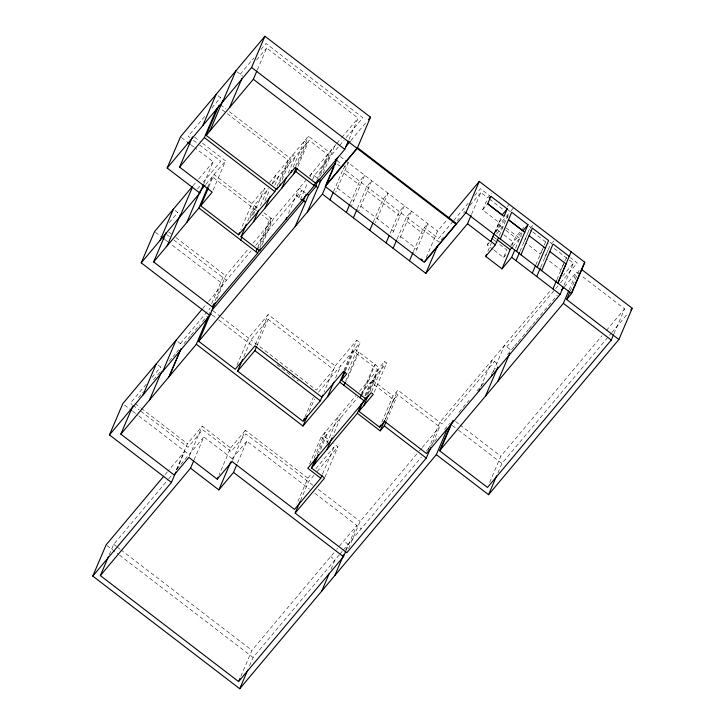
<?xml version="1.0" encoding="UTF-8"?>
<svg xmlns="http://www.w3.org/2000/svg" width="725" height="725" viewBox="0 0 725 725"><rect width="100%" height="100%" fill="white"/><g stroke="black" fill="none" stroke-linecap="round" stroke-linejoin="round"><path stroke-width="0.54" stroke-dasharray="3.62 2.72" d="M203.825 183.688L213.15 161.811L194.617 147.61M257.339 69.89L266.664 48.022L358.105 118.112L348.77 139.979M207.794 187.168L212.235 176.755L256.704 210.839M208.746 187.059L214.083 174.562L251.91 203.553L240.8 229.589M213.114 190.059L225.557 160.896L199.964 141.275M211.664 303.648L224.097 274.494M247.696 221.052L254.357 205.438L268.431 188.672M250.016 218.153L254.013 208.782L255.852 206.58L251.412 216.993M215.071 300.739L225.738 275.745L248.738 248.349M216.911 298.754L223.128 284.173L171.435 244.552M253.442 214.546L264.543 188.509L266.999 190.385L260.329 206.009M109.239 554.779L113.68 544.366L168.091 479.578M264.915 200.879L269.356 190.467M272.02 184.213L276.017 174.843L278.472 176.719L274.476 186.089M277.068 186.398L288.178 160.37L221.261 109.076M279.361 183.162L290.018 158.168L308.46 136.209L329.413 152.268L318.755 177.262M282.134 179.863L292.791 154.869L295.238 156.745L287.689 174.453M257.701 247.533L269.247 220.463L271.096 218.261L258.209 248.467M293.163 167.239L304.264 141.203L306.711 143.079L296.498 167.031M259.913 247.85L271.014 221.814L262.078 214.962M262.205 244.615L272.863 219.621L305.76 180.443M295.583 166.415L308.46 136.209M297.957 166.315L309.067 140.278L327.573 154.47L316.907 179.465M176.347 469.773L187.449 443.736L202.203 426.173L230.577 447.923L219.023 475.002M176.773 469.936L184.775 451.186L168.019 471.132M288.496 213.404L299.244 188.192L305.452 192.95M298.945 197.372L301.972 190.285L255.472 245.657M189.316 456.369L202.203 426.173M300.358 199.765L307.663 182.655M310.246 176.592L311.542 173.556L317.749 178.314M312.538 179.691L314.26 175.64L338.91 146.287M194.101 459.868L203.87 436.958L232.172 458.644L231.284 460.728M236.993 365.11L248.539 338.031L268.214 314.605L335.158 365.926L324.057 391.962M320.359 175.867L331.461 149.83L336.155 144.239M243.854 356.546L250.959 339.88L268.168 319.39L333.654 369.587L316.444 390.077L250.959 339.88M323.196 173.003L334.742 145.924M255.336 344.81L268.214 314.605M257.067 345.426L268.168 319.39M333.554 191.581L343.324 168.662L348.299 162.735L335.729 192.216M232.498 460.484L245.385 430.288L307.853 478.174L296.752 504.21M237.528 463.03L246.853 441.153L309.43 489.121M350.32 203.054L359.654 181.187L364.63 175.251L351.625 205.746M357.398 208.474L366.723 186.606L371.708 180.679L358.703 211.165M373.284 222.031L383.054 199.121L388.029 193.194L375.459 222.675M304.89 417.156L313.327 397.373M309.185 411.447L314.514 398.949M390.059 233.504L399.384 211.637L404.36 205.71L391.79 235.19M335.584 377.961L340.913 365.463M397.128 238.933L406.462 217.065L411.438 211.138L398.859 240.609M343.895 370.384L356.772 340.179L360.044 342.689L347.157 372.886M344.683 370.711L353.129 350.918L377.616 369.696L366.959 394.69M345.435 370.837L354.77 348.97L360.044 342.689M309.548 464.082L321.103 437.003L355.794 395.687M345.644 381.114L357.198 354.045L358.839 352.087L346.396 381.25M314.124 458.118L325.226 432.082L327.319 433.695L319.326 452.436M317.224 454.43L324.773 436.731L357.706 397.508M300.476 500.603L308.478 481.853L314.215 475.02M326.785 443.555L338.339 416.476L340.433 418.08L332.884 435.788M413.458 251.448L422.784 229.58L427.768 223.653L415.189 253.134M322.525 474.023L334.08 446.953L332.349 445.621M325.027 477.005L337.913 446.799L333.536 443.446M240.818 676.38L251.928 650.343L336.192 549.994M361.53 394.672L373.52 366.56L375.16 364.603L362.282 394.808M249.509 665.84L253.061 657.512L339.164 554.969M364.883 395.623L370.656 382.084L393.512 399.611L385.075 419.394M365.636 395.759L372.297 380.136L386.642 363.053L384.54 361.449L379.257 367.747L368.155 393.775M426.255 257.556L437.528 231.139L446.89 219.992M369.659 391.98L377.218 374.281M371.662 391.645L384.54 361.449M374.2 392.216L386.642 363.053M381.876 422.022L392.977 395.986L397.898 390.132L442.023 423.962L494.468 361.503M471.522 214.355L480.847 192.478L487.78 197.798L491.514 193.348M385.455 419.295L397.898 390.132M386.543 420.727L397.644 394.69L439.595 426.853L432.046 444.552M494.686 232.507L498.99 222.43L482.623 209.887L485.85 202.329L488.732 198.895M331.026 569.279L335.022 559.899L330.673 556.564M345.472 550.538L348.136 544.285L343.786 540.95M346.142 550.438L356.809 525.444L336.88 549.169M348.598 548.544L360.144 521.465L418.651 451.793M493.308 249.618L487.309 245.014L488.523 242.186M494.387 233.368L501.537 216.612M487.853 251.321L491.287 243.256M495.882 232.489L499.027 225.113L510.346 211.637L506.802 208.918M499.253 235.761L508.705 213.585M494.169 250.27L503.594 257.502L506.82 249.944L497.386 242.712M511.759 245.911L515.312 237.601L520.84 231.012M428.294 449.364L439.848 422.294L550.973 289.955M515.529 248.24L523.06 230.604M520.015 251.276L529.341 229.408L534.262 223.545M524.112 241.688L527.338 234.13M480.748 386.914L492.293 359.836L498.827 364.838M535.857 264.797L543.85 246.056M544.294 245.014L545.626 241.887M543.696 246.672L540.469 254.23L525.833 243.011M493.48 371.227L504.591 345.191L511.116 350.202M544.774 257.529L548 249.971M540.732 267.153L550.058 245.286L551.698 243.328L549.931 241.969M564.204 262.396L560.978 269.954L546.478 258.834M556.936 279.578L564.485 261.87M564.929 260.828L567.358 256.405M564.104 285.07L573.439 263.202L552.622 247.243M569.134 289.819L576.683 272.111L580.236 274.838M570.194 291.124L579.964 268.214M489.719 482.243L500.821 456.215L602.013 335.702M497.903 472.827L501.899 463.456L611.103 333.409M613.921 333.826L624.578 308.832L581.124 275.518M204.677 116.508L188.128 136.218L189.896 137.569M211.872 107.943L220.5 97.667M240.174 74.24L253.804 58.009M260.973 49.472L265.993 43.491L362.872 117.758L344.719 139.372M256.577 60.03L266.664 48.022M193.067 185.727L198.088 179.746M198.813 178.894L213.15 161.811M169.26 222.602L177.752 212.488M197.427 189.062L200.254 185.691M203.091 182.319L220.781 161.249L199.602 145.009M205.837 184.377L225.557 160.896M251.91 203.553L264.543 188.509M269.564 182.528L288.178 160.37M272.736 183.552L309.067 140.278M253.052 243.21L271.014 221.814M309.376 176.139L331.461 149.83M336.862 143.396L341.112 138.339M341.819 137.496L358.105 118.112M202.837 308.343L207.903 302.298M208.628 301.437L251.113 250.85M339.644 145.417L343.994 140.233M146.251 384.241L130.355 403.173L132.131 404.532M152.032 377.362L160.705 367.031M180.362 343.614L210.214 308.071M350.891 140.55L366.868 121.51M138.475 397.762L143.496 391.781M153.546 379.809L160.723 371.263M169.369 360.978L172.251 357.543M172.967 356.682L175.858 353.247M176.574 352.395L178.74 349.812M183.969 343.587L190.385 335.947M191.101 335.095L199.656 324.909M202.502 321.51L206.788 316.417M165.11 474.603L167.294 472.002M168.816 478.708L171.716 475.256M176.791 469.211L203.87 436.958M230.577 447.923L245.385 430.288M232.172 458.644L246.853 441.153M453.043 221.333L438.625 238.507L424.424 227.623M453.759 220.482L468.187 203.308M474.676 195.578L480.439 188.708L489.547 195.687M335.158 365.926L356.772 340.179M443.473 236.993L439.16 242.132L343.324 168.662M457.131 220.726L459.288 218.162M463.601 213.023L465.033 211.31M470.072 205.32L480.847 192.478M318.465 392.198L353.129 350.918M482.623 209.887L486.946 204.74M507.228 206.67L509.195 204.332M498.99 222.43L503.331 217.264M359.428 391.355L377.616 369.696M511.007 210.848L513.626 207.731M494.468 232.77L508.18 216.449M361.304 393.231L370.656 382.084M487.309 245.014L489.275 242.676M496.634 233.912L503.549 225.683M307.853 478.174L311.496 473.833M315.873 468.631L334.08 446.953M317.088 471.594L337.913 446.799M521.529 230.188L524.991 226.064M510.753 245.258L521.565 232.381M503.594 257.502L506.875 253.596M512.883 246.437L521.239 236.486M393.512 399.611L397.644 394.69M552.359 242.549L553.664 240.99M562.564 276.153L573.439 263.202M419.376 450.932L421.542 448.358M422.258 447.497L439.595 426.853M506.766 346.858L559.809 283.692M560.543 282.822L577.254 262.921L570.448 257.71M339.853 554.154L342.617 550.864M343.306 550.039L421.361 457.085M426.436 451.041L438.77 436.359M444.57 429.445L449.645 423.4M458.998 412.271L469.138 400.191M477.104 390.712L485.061 381.223M491.586 373.466L495.927 368.291M507.5 354.507L513.998 346.767M514.723 345.907L517.605 342.472M518.321 341.62L528.407 329.603M529.132 328.742L532.014 325.317M532.739 324.456L535.621 321.021M536.337 320.169L557.235 295.283M564.44 286.701L576.683 272.111M606.381 330.5L624.578 308.832M611.827 332.539L627.85 313.463M529.241 226.118L530.981 227.451M529.341 229.408L531.914 231.375M532.775 232.027L548.29 243.926M489.502 199.112L504.147 210.341M506.231 227.985L519.762 238.362M499.027 225.113L505.026 229.716M505.878 230.369L515.312 237.601M497.087 229.653L503.087 234.248M503.948 234.909L513.373 242.132M493.87 237.211L496.435 239.178M493.109 239.431L496.534 242.059M236.694 71.567L242.893 76.324M340.315 156.618L437.528 231.139M336.971 160.587L341.412 163.995M342.3 164.675L344.964 166.714M337.424 164.14L341.638 167.375M343.895 173.067L360.225 185.582M367.294 191.01L399.955 216.041M407.033 221.469L423.355 233.985M217.89 95.664L221.868 98.709M337.451 188.183L353.773 200.698M360.851 206.127L393.503 231.157M400.581 236.586L416.911 249.101M220.427 104.826L225.783 108.931M229.354 111.668L290.018 158.168M296.226 195.279L300.685 198.704M194.663 137.215L199.076 140.596M193.421 140.278L198.722 144.338M181.377 137.46L186.678 141.52M191.083 144.9L193.738 146.93M254.357 205.438L258.544 208.646M263.927 212.769L272.863 219.621M455.59 421.533L459.133 424.252M460.022 424.941L500.821 456.215M175.142 210.486L179.111 213.531M354.77 348.97L379.257 367.747M452.3 425.439L457.62 429.508M458.499 430.188L501.899 463.456M372.297 380.136L392.977 395.986M168.735 232.054L171.417 234.102M175.885 237.528L225.738 275.745M166.65 234.465L169.333 236.513M173.801 239.939L226.408 280.267M155.44 232.281L160.769 236.368M165.218 239.776L167.883 241.824M212.987 310.771L220.092 316.227M220.98 316.907L248.539 338.031M212.325 315.085L217.699 319.208M218.597 319.888L252.653 345.997M276.859 364.548L298.365 381.042M324.773 436.731L329.15 440.084M321.103 437.003L328.017 442.304M177.752 341.611L182.546 345.281M158.086 365.028L162.155 368.146M312.928 485.27L245.92 433.903L231.112 451.539L202.737 429.789L187.993 447.352L140.106 410.649M318.275 489.366L360.144 521.465M314.795 493.236L361.159 528.779M135.058 403.571L140.387 407.658M141.275 408.338L187.449 443.736M133.01 405.212L139.218 409.969M124.582 405.048L129.068 408.492M132.666 411.247L138.058 415.38M138.955 416.068L189.125 454.521M113.68 544.366L116.372 546.433M117.269 547.121L119.96 549.188M120.867 549.867L251.928 650.343M107.01 545.544L118.655 554.48M119.552 555.16L253.061 657.512"/><path stroke-width="1.09" d="M436.323 454.647L239.739 688.75L92.782 576.103L171.444 482.433L109.457 434.909L209.806 315.411L141.221 262.849L199.828 193.058L167.167 168.028L180.498 136.78L264.915 36.25L370.502 117.187L357.18 148.435L325.208 186.497L424.197 262.377L465.957 212.652L479.288 181.404L584.885 262.35L571.554 293.598L566.642 299.452L618.887 339.508L488.568 494.695L436.323 454.647L447.425 428.611M276.18 188.482L274.847 191.608L238.579 234.8L200.752 205.8L212.226 192.134L179.573 167.103L192.451 136.907M141.221 262.849L154.552 231.601L192.37 186.561M202.819 125.57L216.15 94.323M160.071 240.392L173.402 209.153M179.573 167.103L204.368 137.578L216.802 108.424M348.326 141.022L344.774 149.35L316.091 183.516L295.138 167.448L276.696 189.415L206.208 135.385L219.095 105.179M259.024 249.935L257.692 253.061L212.407 306.983L153.627 261.924L166.061 232.761M209.897 130.989L222.783 100.793M222.493 102.143L235.824 70.896M167.149 245.82L180.48 214.573M179.746 216.974L192.623 186.769M229.571 107.563L242.005 78.409M167.167 168.028L251.593 67.488L264.915 36.25M186.823 222.394L200.145 191.155L205.121 185.219M199.828 193.058L203.381 184.73M206.208 135.385L253.342 79.261L256.895 70.932M153.627 261.924L198.913 208.002L207.794 187.168M200.752 205.8L208.302 188.101M109.457 434.909L122.788 403.671L202.112 309.203M322.081 475.065L320.749 478.192L294.531 509.421L232.054 461.526L217.246 479.162L188.872 457.412L174.127 474.975L120.839 434.13L132.838 406.018M143.024 394.944L156.346 363.696M149.549 399.946L161.548 371.825M162.69 371.517L176.012 340.279M169.016 376.764L180.561 349.695M169.215 376.529L181.214 348.408M92.782 576.103L106.113 544.865L163.651 476.343M238.579 234.8L239.468 232.716M315.574 182.582L314.242 185.709L259.532 250.859L241.035 236.676L246.364 224.179M240.682 240.02L242.014 236.894M120.839 434.13L196.312 344.266L208.302 316.145M212.407 306.983L213.739 303.857M563.216 287.154L560.108 294.45L426.517 453.533L384.567 421.379L379.655 427.233L358.966 411.374L373.312 394.3L371.218 392.687L365.935 398.986L341.439 380.208L346.713 373.928L343.451 371.427L321.837 397.164L254.892 345.852L235.217 369.279L198.768 341.339L215.135 302.914M345.698 551.48L343.478 556.682L238.597 681.582L100.358 575.605L108.351 556.863M253.668 221.623L258.553 210.168M265.142 207.966L270.026 196.502M276.696 189.415L277.584 187.331M279.469 186.117L280.358 184.032M281.916 187.993L286.357 177.58M255.925 251.702L257.257 248.575M290.942 172.45L291.831 170.366M259.532 250.859L260.42 248.775M293.389 174.326L296.054 168.073M241.035 236.676L295.737 171.526L297.069 168.399M171.444 482.433L175.885 472.011M285.922 219.439L286.783 217.427M303.304 200.707L305.887 194.635M100.358 575.605L190.548 468.205L193.657 460.91M295.175 226.535L308.497 195.288L316.453 185.817M316.535 182.473L317.423 180.389M315.593 186.062L318.184 179.99M318.139 181.078L319.027 178.993M322.725 395.089L320.323 400.825L303.113 421.325L237.628 371.127L242.522 359.673M307.463 211.89L320.794 180.643L319.344 179.537M237.628 371.127L254.847 350.628L256.623 346.468M337.669 157.289L325.534 185.745L357.498 147.673L456.487 223.554L456.161 224.315L251.593 67.488M198.768 341.339L322.407 194.092L325.969 185.763M326.857 183.679L333.962 167.013M334.85 164.938L335.738 162.853L319.344 182.374M330.002 199.91L333.11 192.614M217.246 479.162L218.134 477.077M190.548 468.205L218.841 489.892L230.831 461.771M218.841 489.892L233.532 472.401L236.64 465.106M346.323 212.425L349.876 204.097M353.401 217.844L356.954 209.516M369.732 230.369L372.84 223.073M303.558 420.282L304.446 418.198M196.312 344.266L302.968 426.028L307.409 415.606M386.053 242.884L389.162 235.589M327.582 396.711L333.808 382.129M393.131 248.303L396.684 239.975M302.968 426.028L339.798 382.166L344.239 371.753M341.439 380.208L344.991 371.88M343.868 385.283L345.2 382.157M430.713 447.678L426.273 458.091L346.822 552.704L295.147 513.101L324.583 478.047L311.451 467.969L315.447 458.599M313.998 464.933L318.438 454.521M295.147 513.101L300.032 501.646M327.102 449.319L331.996 437.864M409.462 260.819L413.014 252.49M239.042 680.539L239.93 678.455M360.198 397.798L361.53 394.672M239.739 688.75L247.733 670.009M311.451 467.969L357.334 413.332L361.331 403.961M358.966 411.374L363.415 400.961M320.749 478.192L307.772 468.241L364.294 400.934L365.627 397.817M365.935 398.986L366.823 396.901M363.887 405.52L368.327 395.107M322.407 194.092L425.838 273.37L437.827 245.258M379.655 427.233L380.543 425.149M425.838 273.37L467.525 223.726L471.078 215.398M357.334 413.332L380.19 430.849L384.631 420.437M380.19 430.849L384.322 425.938L386.099 421.769M321.701 591.147L329.25 573.439M490.897 196.321L487.671 203.879L504.029 216.422L507.255 208.863L490.897 196.321L489.448 198.043M334.814 575.532L343.695 554.697M467.525 223.726L490.816 241.579L494.26 233.523M490.816 241.579L494.387 233.368M514.678 250.252L511.669 257.312L501.981 268.839L485.696 256.36L486.557 254.339M485.696 256.36L495.383 244.823L498.392 237.773M500.295 238.969L511.687 212.262L527.972 224.75L516.581 251.457M501.981 268.839L510.146 249.69L512.194 247.252M516.019 260.647L519.571 252.318M520.931 254.792L532.322 228.085L548.607 240.564L537.216 267.271M613.477 334.868L611.257 340.07L487.499 487.454L439.604 450.742L451.593 422.621M440.601 449.545L453.043 420.382M478.971 391.074L479.859 388.99M532.304 273.126L535.412 265.839M491.26 376.438L492.148 374.354M485.496 396.086L497.939 366.923M536.736 276.524L540.288 268.196M497.794 381.441L509.784 353.32M552.939 288.949L556.492 280.62M571.182 251.847L557.824 283.122L566.026 263.945L549.822 251.521M439.604 450.742L563.361 303.358L568.69 290.861M566.642 299.452L569.75 292.166M571.318 293.407L584.64 262.169M488.568 494.695L496.571 475.953M618.887 339.508L632.218 308.261L581.74 269.564M345.807 146.604L350.166 141.411M368.327 119.788L370.502 117.187M212.099 310.092L304.147 200.472M448.322 218.27L479.288 181.404M424.524 261.625L456.487 223.554M507.255 208.863L502.207 214.872L487.572 203.653M522.924 230.758L527.972 224.75M541.647 270.67L553.039 243.962L569.243 256.387M561.558 290.136L563.715 287.562M630.759 310.001L632.218 308.261M508.56 219.738L522.988 230.804M508.47 219.82L524.746 232.308M529.105 235.643L545.381 248.122M465.957 212.652L571.554 293.598M497.296 239.839L510.146 249.69M490.952 241.425L495.383 244.823M511.669 257.312L560.108 294.45M563.361 303.358L611.257 340.07M253.342 79.261L344.774 149.35M335.204 159.228L336.971 160.587M420.971 258.897L422.748 260.257M313.853 184.73L317.767 187.73M295.737 171.526L314.242 185.709M307.047 194.173L308.497 195.288M301.555 199.375L305.479 202.375M204.368 137.578L274.847 191.608M187.558 142.191L190.204 144.221M198.913 208.002L257.692 253.061M161.657 237.057L164.33 239.096M339.798 382.166L364.294 400.934M384.322 425.938L426.273 458.091M209.634 313.019L211.428 314.396M254.847 350.628L320.323 400.825M233.532 472.401L343.478 556.682M129.974 409.181L131.769 410.558"/></g></svg>
